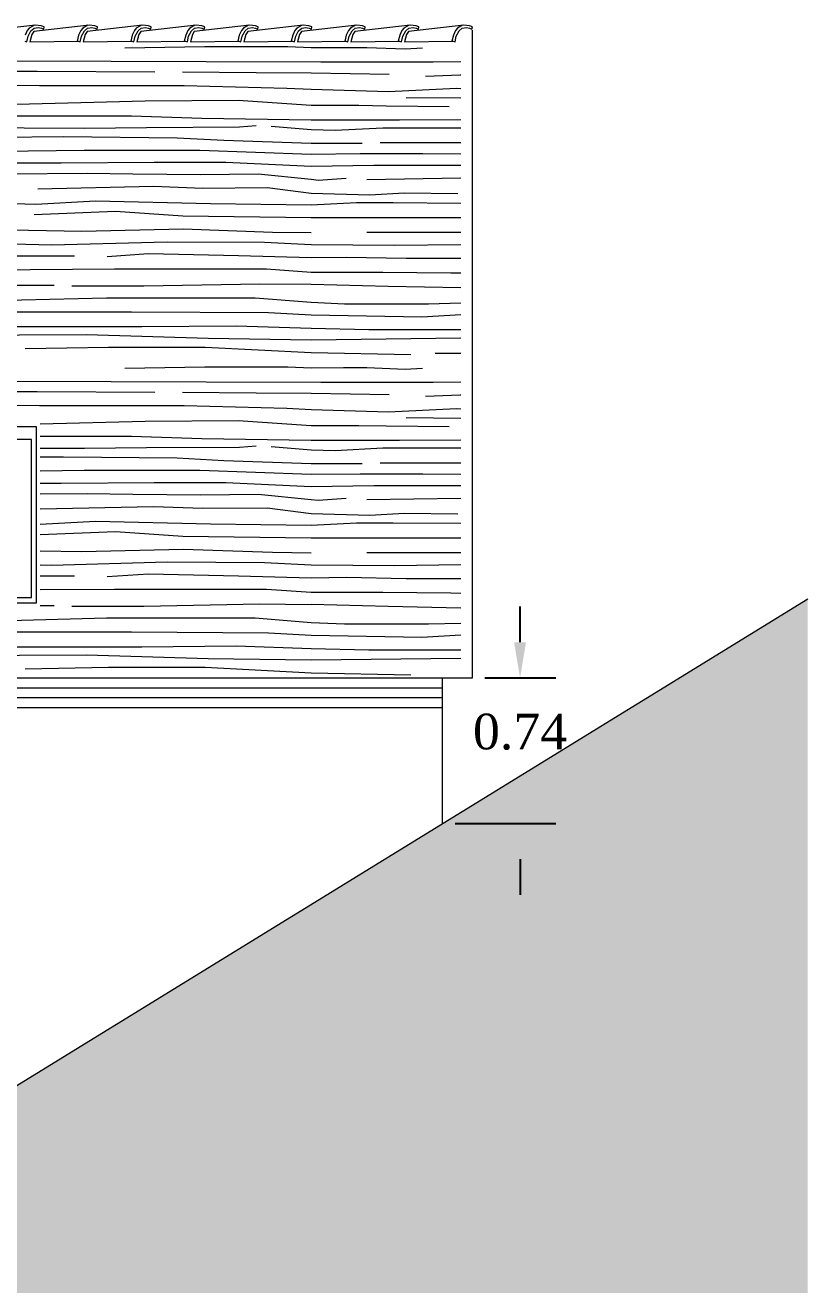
# Model space of a CAD drawing. Header units: millimetres. Extents: x -17502 to -16646, y 1856 to 2034.
# Drawn here: x -16805.66 to -16801.71, y 1870.68 to 1877.05 of the extents above; entities that cross this region are included whole.
import ezdxf

# ---------------------------------------------------------------- set-up
doc = ezdxf.new("R2010")
doc.units = ezdxf.units.MM
doc.layers.get('0').update_dxf_attribs({"lineweight": 9})
doc.layers.get('Defpoints').update_dxf_attribs({"lineweight": 9})
doc.layers.add('blocs', color=7, linetype='Continuous')
doc.layers.add('COUPE', color=7, linetype='Continuous', lineweight=9)
doc.styles.get("Standard").update_dxf_attribs({"font": 'times.ttf'})
doc.dimstyles.get("Standard").update_dxf_attribs({"dimtxt": 0.18, "dimasz": 0.18, "dimexe": 0.18, "dimexo": 0.0625, "dimgap": 0.09, "dimtad": 0, "dimtih": 1, "dimtoh": 1, "dimzin": 0, "dimdsep": 46, "dimtxsty": 'Standard', "dimcen": 0.09, "dimadec": 0, "dimazin": 0, "dimtfac": 1, "dimtofl": 0, "dimtmove": 0, "dimatfit": 3, "dimfxl": 1, "dimtolj": 1, "dimtzin": 0, "dimarcsym": 0})

# ---------------------------------------------------------------- blocks, each defined once
blk = doc.blocks.new('*D545')
at = {"color": 0, "lineweight": -2, "transparency": 16777216}
for p, q in [((-16803.1585, 1873.9297), (-16803.1585, 1874.1097)), ((-16803.337, 1873.7497), (-16802.9785, 1873.7497)), ((-16803.487, 1873.0131), (-16802.9785, 1873.0131)), ((-16803.1585, 1872.8331), (-16803.1585, 1872.6531))]:
    blk.add_line(p, q, dxfattribs=at)
at = {"color": 0, "lineweight": 9, "transparency": 16777216}
for points in [[(-16803.1885, 1873.9297), (-16803.1285, 1873.9297), (-16803.1585, 1873.7497)], [(-16803.1885, 1872.8331), (-16803.1285, 1872.8331), (-16803.1585, 1873.0131)]]:
    blk.add_solid(points, dxfattribs=at)
at = {"layer": 'Defpoints', "color": 0, "lineweight": 9, "transparency": 16777216}
for p in [(-16803.3995, 1873.7497), (-16803.5495, 1873.0131), (-16803.1585, 1873.0131)]:
    blk.add_point(p, dxfattribs=at)
at = {"color": 0, "lineweight": 9, "transparency": 16777216, "insert": (-16803.1585, 1873.4764), "char_height": 0.18, "attachment_point": 5}
blk.add_mtext('\\A1;0.74', dxfattribs=at)

msp = doc.modelspace()

# ---------------------------------------------------------------- hatches: boundary and pattern name
at = {"lineweight": 9}
msp.add_hatch(color=254, dxfattribs=at).paths.add_polyline_path([(-16825.8364, 1866.4689), (-16819.9356, 1866.6897), (-16819.9356, 1866.5115), (-16819.3756, 1866.2144), (-16819.3756, 1868.8297), (-16816.6656, 1868.8297), (-16816.6656, 1868.4639), (-16815.9827, 1868.1016), (-16815.9842, 1868.9785), (-16815.3036, 1869.1872), (-16811.7093, 1869.3931), (-16810.4215, 1869.5131), (-16809.5747, 1870.3331), (-16807.807, 1870.3931), (-16803.5495, 1873.0131), (-16801.705, 1874.1482), (-16801.705, 1865.3526), (-16825.8364, 1865.3526)])

# ---------------------------------------------------------------- linework, layer by layer
for points in [[(-16803.5495, 1873.7497), (-16803.3995, 1873.7497), (-16803.3995, 1877.0236)], [(-16819.9327, 1869.0197), (-16819.3756, 1869.0197), (-16818.3056, 1868.9797), (-16817.2942, 1868.9797), (-16816.859, 1868.9831), (-16815.3036, 1869.1872), (-16814.2623, 1869.2531), (-16811.7093, 1869.3931), (-16810.4215, 1869.5131), (-16809.5747, 1870.3331), (-16807.807, 1870.3931), (-16801.705, 1874.1482)], [(-16815.3042, 1873.7497), (-16803.5495, 1873.7497)], [(-16803.5495, 1873.0131), (-16803.5495, 1873.7497)], [(-16815.0839, 1873.6497), (-16803.5495, 1873.6497)], [(-16815.0549, 1873.6997), (-16803.5495, 1873.6997)], [(-16815.1087, 1873.5997), (-16803.5495, 1873.5997)]]:
    msp.add_lwpolyline(points, dxfattribs=at)
for points in [[(-16806.4206, 1875.0197), (-16805.6026, 1875.0197), (-16805.6026, 1874.1266), (-16806.4206, 1874.1266)], [(-16805.6266, 1874.955), (-16806.3966, 1874.955), (-16806.3966, 1874.1556), (-16805.6266, 1874.1556)]]:
    msp.add_lwpolyline(points, close=True, dxfattribs=at)
at = {"layer": 'blocs', "lineweight": 9}
for points in [[(-16805.1547, 1876.9332), (-16804.7502, 1876.9405), (-16804.3313, 1876.9405), (-16804.2135, 1876.9348)], [(-16804.2135, 1876.9348), (-16804.0511, 1876.9361), (-16803.9317, 1876.9361), (-16803.739, 1876.9281), (-16803.6505, 1876.9334)], [(-16808.0695, 1876.8691), (-16807.9786, 1876.8711), (-16807.4565, 1876.8842), (-16807.0812, 1876.8874), (-16806.5623, 1876.8809), (-16806.2982, 1876.8581), (-16805.7043, 1876.8679), (-16804.7449, 1876.8646), (-16804.165, 1876.863)], [(-16804.165, 1876.863), (-16803.5972, 1876.863), (-16803.4572, 1876.864)], [(-16806.7332, 1876.8091), (-16806.2535, 1876.8156), (-16805.5975, 1876.8156), (-16805.0036, 1876.8123)], [(-16804.8633, 1876.8123), (-16804.4913, 1876.8091), (-16804.2135, 1876.8066)], [(-16804.2135, 1876.8066), (-16803.8197, 1876.801)], [(-16803.6369, 1876.7912), (-16803.4607, 1876.7977), (-16803.4572, 1876.7978)], [(-16806.2949, 1876.7471), (-16805.5867, 1876.7439), (-16804.8557, 1876.7439), (-16804.3369, 1876.7304), (-16804.2135, 1876.7242)], [(-16804.2135, 1876.7242), (-16803.8229, 1876.7129), (-16803.4803, 1876.7292), (-16803.4572, 1876.7282)], [(-16807.1347, 1876.6589), (-16806.6419, 1876.6556), (-16806.1165, 1876.6361), (-16805.7021, 1876.6491), (-16805.0526, 1876.6654), (-16804.5827, 1876.6687), (-16804.2135, 1876.6442)], [(-16804.2135, 1876.6442), (-16803.9727, 1876.6442), (-16803.8356, 1876.641), (-16803.5158, 1876.6377)], [(-16803.7344, 1876.6834), (-16803.4572, 1876.6814)], [(-16807.7254, 1876.587), (-16807.5753, 1876.5805), (-16807.2131, 1876.5903), (-16806.4657, 1876.5837), (-16805.7739, 1876.5903), (-16805.1212, 1876.5903), (-16804.7655, 1876.5782), (-16804.2135, 1876.5691), (-16804.2135, 1876.5691)], [(-16808.1554, 1876.5271), (-16808.0405, 1876.5217), (-16807.6978, 1876.5282), (-16807.5151, 1876.538), (-16807.0256, 1876.538), (-16806.8918, 1876.5249), (-16806.4773, 1876.5249), (-16805.9691, 1876.5316), (-16805.3588, 1876.5283), (-16805.0455, 1876.5316), (-16804.5756, 1876.5349), (-16804.4908, 1876.5414)], [(-16804.4157, 1876.5381), (-16804.2135, 1876.5211)], [(-16804.2135, 1876.5691), (-16803.7671, 1876.5691), (-16803.4572, 1876.5708)], [(-16804.2135, 1876.5211), (-16804.093, 1876.5169), (-16803.8516, 1876.5299), (-16803.4572, 1876.5299)], [(-16807.6507, 1876.4761), (-16807.2624, 1876.4793), (-16806.7729, 1876.4826), (-16806.2899, 1876.4924), (-16805.7873, 1876.4826), (-16805.4642, 1876.4859), (-16804.8899, 1876.4793), (-16804.6549, 1876.4667), (-16804.2135, 1876.4516), (-16804.2135, 1876.4516)], [(-16804.2135, 1876.4516), (-16803.9565, 1876.4516)], [(-16803.8651, 1876.4549), (-16803.578, 1876.4549), (-16803.4572, 1876.4549)], [(-16806.3059, 1876.4271), (-16805.787, 1876.4108), (-16805.3595, 1876.4173), (-16804.7754, 1876.4173), (-16804.2135, 1876.3968), (-16804.2135, 1876.3968)], [(-16804.2135, 1876.3968), (-16803.9664, 1876.3994), (-16803.6499, 1876.3994), (-16803.4572, 1876.3977)], [(-16807.032, 1876.3552), (-16806.5653, 1876.352), (-16806.2553, 1876.3552), (-16805.8813, 1876.352), (-16805.4767, 1876.352), (-16805.0067, 1876.3553), (-16804.6445, 1876.3553), (-16804.2135, 1876.3353)], [(-16804.2135, 1876.3353), (-16803.8971, 1876.3406), (-16803.6164, 1876.3406), (-16803.4572, 1876.3406)], [(-16807.6748, 1876.2868), (-16807.2701, 1876.2933), (-16806.9111, 1876.2868), (-16806.4412, 1876.2868), (-16806.1247, 1876.2868), (-16805.7468, 1876.2967), (-16805.3455, 1876.3), (-16805.1138, 1876.2967), (-16804.7711, 1876.2935), (-16804.4807, 1876.2967), (-16804.2135, 1876.2701), (-16804.2135, 1876.2701)], [(-16804.2135, 1876.2701), (-16804.1777, 1876.2656), (-16804.0373, 1876.2754)], [(-16803.9329, 1876.2689), (-16803.4572, 1876.276)], [(-16805.5938, 1876.2216), (-16805.0096, 1876.2347), (-16804.7616, 1876.2249), (-16804.4353, 1876.2281), (-16804.2135, 1876.1985)], [(-16804.2135, 1876.1985), (-16803.9167, 1876.1907), (-16803.7438, 1876.2004), (-16803.4729, 1876.1972)], [(-16808.1841, 1876.1505), (-16807.753, 1876.1368), (-16807.3255, 1876.14), (-16806.9796, 1876.1661), (-16806.65, 1876.1466), (-16806.5717, 1876.1498), (-16806.1703, 1876.1596), (-16806.0496, 1876.1564), (-16805.6037, 1876.1433), (-16805.3035, 1876.1596), (-16804.7226, 1876.1466), (-16804.2135, 1876.1394)], [(-16804.2135, 1876.1394), (-16803.9851, 1876.1515), (-16803.7991, 1876.1515), (-16803.4572, 1876.1494)], [(-16805.6132, 1876.0911), (-16805.202, 1876.1074), (-16804.8627, 1876.0845), (-16804.2135, 1876.0764), (-16804.2135, 1876.0764)], [(-16804.2135, 1876.0764), (-16803.6913, 1876.0764), (-16803.4572, 1876.0764)], [(-16806.8403, 1876.0128), (-16806.4063, 1876.0193), (-16805.8222, 1876.016), (-16805.3718, 1876.0063), (-16804.8595, 1876.0193), (-16804.4091, 1876.0025), (-16804.2135, 1876.0004)], [(-16808.1841, 1875.9478), (-16808.1029, 1875.9474), (-16807.287, 1875.9507), (-16806.6875, 1875.9474), (-16806.0446, 1875.9507), (-16805.5257, 1875.9377), (-16804.9415, 1875.954), (-16804.4488, 1875.9507), (-16804.2135, 1875.9389)], [(-16804.2135, 1875.9389), (-16803.7932, 1875.9361), (-16803.4572, 1875.9402)], [(-16803.9329, 1876.0014), (-16803.4572, 1876.0014)], [(-16806.9552, 1875.8683), (-16806.6461, 1875.8721), (-16806.2067, 1875.8832), (-16805.8566, 1875.8832), (-16805.5847, 1875.8832), (-16805.4097, 1875.8832)], [(-16805.2436, 1875.8795), (-16805.035, 1875.8944), (-16804.5807, 1875.8833), (-16804.2135, 1875.874), (-16804.2135, 1875.874)], [(-16804.2135, 1875.874), (-16804.0355, 1875.8763), (-16803.7333, 1875.8703), (-16803.4666, 1875.8703), (-16803.4572, 1875.8703)], [(-16806.3427, 1875.8125), (-16805.8474, 1875.8125), (-16805.2068, 1875.8163), (-16804.4397, 1875.8163), (-16804.2135, 1875.8007)], [(-16804.2135, 1875.8007), (-16803.8513, 1875.8007), (-16803.5087, 1875.797), (-16803.4572, 1875.7965)], [(-16808.1841, 1875.7295), (-16807.7911, 1875.7342), (-16807.2287, 1875.738), (-16806.7036, 1875.7417), (-16806.2573, 1875.7343), (-16805.8328, 1875.7343), (-16805.5125, 1875.7343)], [(-16805.4231, 1875.7305), (-16805.0582, 1875.7305), (-16804.4735, 1875.7417), (-16804.2135, 1875.7395)], [(-16804.2135, 1875.7397), (-16803.8255, 1875.7299), (-16803.4572, 1875.7217)], [(-16807.8614, 1875.6635), (-16807.1873, 1875.6635), (-16806.7553, 1875.6598), (-16806.3754, 1875.671), (-16806.0265, 1875.6561), (-16805.6764, 1875.6598), (-16805.2482, 1875.671), (-16804.4959, 1875.671), (-16804.2135, 1875.6479)], [(-16804.2135, 1875.6479), (-16804.0448, 1875.6406), (-16803.6202, 1875.6406), (-16803.4572, 1875.6443)], [(-16806.1564, 1875.6002), (-16805.6537, 1875.6002), (-16805.1211, 1875.6002), (-16804.4284, 1875.5965), (-16804.2135, 1875.5836)], [(-16804.2135, 1875.5836), (-16803.654, 1875.5735), (-16803.4572, 1875.5855)], [(-16808.0519, 1875.5369), (-16807.4188, 1875.5257), (-16806.8863, 1875.5406), (-16806.2092, 1875.5295), (-16805.8108, 1875.5258), (-16805.0697, 1875.5258), (-16804.593, 1875.5295)], [(-16804.593, 1875.5295), (-16804.2135, 1875.5165)], [(-16804.2135, 1875.5165), (-16803.9225, 1875.5102), (-16803.4572, 1875.5102)], [(-16808.1841, 1875.4772), (-16807.9546, 1875.4772), (-16807.2321, 1875.4772), (-16806.4575, 1875.4772), (-16806.0265, 1875.481), (-16805.3487, 1875.4847), (-16804.7343, 1875.4661), (-16804.2135, 1875.4586)], [(-16804.2135, 1875.4586), (-16803.4572, 1875.4678)], [(-16805.6577, 1875.414), (-16805.2369, 1875.4215), (-16804.749, 1875.4215)], [(-16804.749, 1875.4215), (-16804.2135, 1875.3934)], [(-16804.2135, 1875.3934), (-16803.7096, 1875.3836)], [(-16803.5867, 1875.3911), (-16803.4572, 1875.3911)], [(-16805.1547, 1875.3147), (-16804.7502, 1875.322), (-16804.3313, 1875.322), (-16804.2135, 1875.3163)], [(-16804.2135, 1875.3163), (-16804.0511, 1875.3176), (-16803.9317, 1875.3176), (-16803.739, 1875.3096), (-16803.6505, 1875.3149)], [(-16808.1841, 1875.248), (-16807.9786, 1875.2526), (-16807.4565, 1875.2656), (-16807.0812, 1875.2689), (-16806.5623, 1875.2624), (-16806.2982, 1875.2395), (-16805.7043, 1875.2493), (-16804.7449, 1875.2461), (-16804.165, 1875.2445)], [(-16804.165, 1875.2445), (-16803.5972, 1875.2445), (-16803.4572, 1875.2455)], [(-16806.7332, 1875.1905), (-16806.2535, 1875.197), (-16805.5975, 1875.197), (-16805.0036, 1875.1938)], [(-16804.8633, 1875.1938), (-16804.4913, 1875.1905), (-16804.2135, 1875.1881)], [(-16804.2135, 1875.1881), (-16803.8197, 1875.1824)], [(-16803.6369, 1875.1726), (-16803.4607, 1875.1792), (-16803.4572, 1875.1792)], [(-16806.2949, 1875.1286), (-16805.5867, 1875.1253), (-16804.8557, 1875.1253), (-16804.3369, 1875.1119), (-16804.2135, 1875.1057)], [(-16805.5832, 1875.0336), (-16805.0526, 1875.0469), (-16804.5827, 1875.0502), (-16804.2135, 1875.0257)], [(-16804.2135, 1875.1057), (-16803.8229, 1875.0943), (-16803.4803, 1875.1107), (-16803.4572, 1875.1097)], [(-16803.7344, 1875.0649), (-16803.4572, 1875.0628)], [(-16804.2135, 1875.0257), (-16803.9727, 1875.0257), (-16803.8356, 1875.0225), (-16803.5158, 1875.0192)], [(-16805.5832, 1874.9717), (-16805.1212, 1874.9717), (-16804.7655, 1874.9597), (-16804.2135, 1874.9506), (-16804.2135, 1874.9506)], [(-16805.5832, 1874.911), (-16805.3588, 1874.9098), (-16805.0455, 1874.9131), (-16804.5756, 1874.9163), (-16804.4908, 1874.9228)], [(-16804.2135, 1874.9506), (-16803.7671, 1874.9506), (-16803.4572, 1874.9523)], [(-16805.5832, 1874.8661), (-16805.4642, 1874.8673), (-16804.8899, 1874.8608), (-16804.6549, 1874.8482), (-16804.2135, 1874.8331), (-16804.2135, 1874.8331)], [(-16804.4157, 1874.9196), (-16804.2135, 1874.9025)], [(-16804.2135, 1874.9025), (-16804.093, 1874.8983), (-16803.8516, 1874.9114), (-16803.4572, 1874.9114)], [(-16805.5832, 1874.7954), (-16805.3595, 1874.7988), (-16804.7754, 1874.7988), (-16804.2135, 1874.7782), (-16804.2135, 1874.7782)], [(-16804.2135, 1874.8331), (-16803.9565, 1874.8331)], [(-16803.8651, 1874.8364), (-16803.578, 1874.8364), (-16803.4572, 1874.8364)], [(-16805.5832, 1874.7335), (-16805.4767, 1874.7335), (-16805.0067, 1874.7367), (-16804.6445, 1874.7367), (-16804.2135, 1874.7167)], [(-16804.2135, 1874.7782), (-16803.9664, 1874.7809), (-16803.6499, 1874.7809), (-16803.4572, 1874.7792)], [(-16805.5832, 1874.6795), (-16805.3455, 1874.6815), (-16805.1138, 1874.6782), (-16804.7711, 1874.6749), (-16804.4807, 1874.6782), (-16804.2135, 1874.6516), (-16804.2135, 1874.6516)], [(-16804.2135, 1874.7167), (-16803.8971, 1874.7221), (-16803.6164, 1874.7221), (-16803.4572, 1874.7221)], [(-16805.5832, 1874.6033), (-16805.0096, 1874.6161), (-16804.7616, 1874.6064), (-16804.4353, 1874.6096), (-16804.2135, 1874.5799)], [(-16804.2135, 1874.6516), (-16804.1777, 1874.6471), (-16804.0373, 1874.6569)], [(-16803.9329, 1874.6504), (-16803.4572, 1874.6575)], [(-16805.5832, 1874.5259), (-16805.3035, 1874.5411), (-16804.7226, 1874.528), (-16804.2135, 1874.5208)], [(-16804.2135, 1874.5799), (-16803.9167, 1874.5721), (-16803.7438, 1874.5819), (-16803.4729, 1874.5786)], [(-16805.5832, 1874.4737), (-16805.202, 1874.4889), (-16804.8627, 1874.466), (-16804.2135, 1874.4579), (-16804.2135, 1874.4579)], [(-16804.2135, 1874.5208), (-16803.9851, 1874.533), (-16803.7991, 1874.533), (-16803.4572, 1874.5309)], [(-16804.2135, 1874.4579), (-16803.6913, 1874.4579), (-16803.4572, 1874.4579)], [(-16805.5832, 1874.3923), (-16805.3718, 1874.3877), (-16804.8595, 1874.4008), (-16804.4091, 1874.384), (-16804.2135, 1874.3819)], [(-16803.9329, 1874.3829), (-16803.4572, 1874.3829)], [(-16805.5832, 1874.3206), (-16805.5257, 1874.3191), (-16804.9415, 1874.3354), (-16804.4488, 1874.3322), (-16804.2135, 1874.3204)], [(-16804.2135, 1874.3204), (-16803.7932, 1874.3176), (-16803.4572, 1874.3217)], [(-16805.5832, 1874.2647), (-16805.4097, 1874.2647)], [(-16805.2436, 1874.261), (-16805.035, 1874.2759), (-16804.5807, 1874.2647), (-16804.2135, 1874.2555), (-16804.2135, 1874.2555)], [(-16804.2135, 1874.2555), (-16804.0355, 1874.2577), (-16803.7333, 1874.2518), (-16803.4666, 1874.2518), (-16803.4572, 1874.2518)], [(-16805.5832, 1874.1955), (-16805.2068, 1874.1977), (-16804.4397, 1874.1977), (-16804.2135, 1874.1822)], [(-16804.2135, 1874.1822), (-16803.8513, 1874.1822), (-16803.5087, 1874.1785), (-16803.4572, 1874.178)], [(-16805.5832, 1874.1157), (-16805.5125, 1874.1157)], [(-16805.4231, 1874.112), (-16805.0582, 1874.112), (-16804.4735, 1874.1232), (-16804.2135, 1874.1209)], [(-16804.2135, 1874.1212), (-16803.8255, 1874.1113), (-16803.4572, 1874.1032)], [(-16807.8614, 1874.045), (-16807.1873, 1874.045), (-16806.7553, 1874.0413), (-16806.3754, 1874.0525), (-16806.0265, 1874.0376), (-16805.6764, 1874.0413), (-16805.2482, 1874.0525), (-16804.4959, 1874.0525), (-16804.2135, 1874.0294)], [(-16804.2135, 1874.0294), (-16804.0448, 1874.022), (-16803.6202, 1874.022), (-16803.4572, 1874.0257)], [(-16806.1564, 1873.9817), (-16805.6537, 1873.9817), (-16805.1211, 1873.9817), (-16804.4284, 1873.9779), (-16804.2135, 1873.9651)], [(-16804.2135, 1873.9651), (-16803.654, 1873.955), (-16803.4572, 1873.967)], [(-16808.0519, 1873.9184), (-16807.4188, 1873.9072), (-16806.8863, 1873.9221), (-16806.2092, 1873.9109), (-16805.8108, 1873.9072), (-16805.0697, 1873.9072), (-16804.593, 1873.9109)], [(-16804.593, 1873.9109), (-16804.2135, 1873.8979)], [(-16809.7209, 1873.8482), (-16808.8558, 1873.8587), (-16807.9546, 1873.8587), (-16807.2321, 1873.8587), (-16806.4575, 1873.8587), (-16806.0265, 1873.8625), (-16805.3487, 1873.8662), (-16804.7343, 1873.8476), (-16804.2135, 1873.8401)], [(-16804.2135, 1873.8979), (-16803.9225, 1873.8917), (-16803.4572, 1873.8917)], [(-16804.2135, 1873.8401), (-16803.4572, 1873.8493)], [(-16805.6577, 1873.7955), (-16805.2369, 1873.8029), (-16804.749, 1873.8029)], [(-16804.749, 1873.8029), (-16804.2135, 1873.7748)], [(-16804.2135, 1873.7748), (-16803.7096, 1873.7651)]]:
    msp.add_lwpolyline(points, dxfattribs=at)
at = {"layer": 'COUPE', "color": 7, "linetype": 'Continuous', "lineweight": 9}
for p, q in [((-16805.606, 1877.0481), (-16805.8855, 1877.017)), ((-16805.6476, 1877.0206), (-16805.6586, 1876.9985)), ((-16805.6377, 1877.0326), (-16805.6476, 1877.0206)), ((-16805.6116, 1877.0481), (-16805.6377, 1877.0326)), ((-16805.6289, 1877.0199), (-16805.6135, 1877.0324)), ((-16805.3356, 1877.0481), (-16805.6151, 1877.017)), ((-16805.6135, 1877.0324), (-16805.592, 1877.037)), ((-16805.5768, 1877.0456), (-16805.606, 1877.0481)), ((-16805.592, 1877.037), (-16805.5765, 1877.0339)), ((-16805.5627, 1877.0399), (-16805.5768, 1877.0456)), ((-16805.5765, 1877.0339), (-16805.5647, 1877.0287)), ((-16805.5647, 1877.0287), (-16805.5627, 1877.0399)), ((-16805.3773, 1877.0206), (-16805.3882, 1876.9985)), ((-16805.3674, 1877.0326), (-16805.3773, 1877.0206)), ((-16805.3413, 1877.0481), (-16805.3674, 1877.0326)), ((-16805.3585, 1877.0199), (-16805.3431, 1877.0324)), ((-16805.0652, 1877.0481), (-16805.3447, 1877.017)), ((-16805.3431, 1877.0324), (-16805.3216, 1877.037)), ((-16805.3065, 1877.0456), (-16805.3356, 1877.0481)), ((-16805.3216, 1877.037), (-16805.3061, 1877.0339)), ((-16805.2923, 1877.0399), (-16805.3065, 1877.0456)), ((-16805.3061, 1877.0339), (-16805.2943, 1877.0287)), ((-16805.2943, 1877.0287), (-16805.2923, 1877.0399)), ((-16805.1069, 1877.0206), (-16805.1178, 1876.9985)), ((-16805.097, 1877.0326), (-16805.1069, 1877.0206)), ((-16805.0709, 1877.0481), (-16805.097, 1877.0326)), ((-16805.0881, 1877.0199), (-16805.0727, 1877.0324)), ((-16804.7948, 1877.0481), (-16805.0743, 1877.017)), ((-16805.0727, 1877.0324), (-16805.0512, 1877.037)), ((-16805.0361, 1877.0456), (-16805.0652, 1877.0481)), ((-16805.0512, 1877.037), (-16805.0357, 1877.0339)), ((-16805.0219, 1877.0399), (-16805.0361, 1877.0456)), ((-16805.0357, 1877.0339), (-16805.0239, 1877.0287)), ((-16805.0239, 1877.0287), (-16805.0219, 1877.0399)), ((-16804.8365, 1877.0206), (-16804.8474, 1876.9985)), ((-16804.8266, 1877.0326), (-16804.8365, 1877.0206)), ((-16804.8005, 1877.0481), (-16804.8266, 1877.0326)), ((-16804.8177, 1877.0199), (-16804.8023, 1877.0324)), ((-16804.5244, 1877.0481), (-16804.8039, 1877.017)), ((-16804.8023, 1877.0324), (-16804.7808, 1877.037)), ((-16804.7657, 1877.0456), (-16804.7948, 1877.0481)), ((-16804.7808, 1877.037), (-16804.7653, 1877.0339)), ((-16804.7515, 1877.0399), (-16804.7657, 1877.0456)), ((-16804.7653, 1877.0339), (-16804.7535, 1877.0287)), ((-16804.7535, 1877.0287), (-16804.7515, 1877.0399)), ((-16804.5661, 1877.0206), (-16804.577, 1876.9985)), ((-16804.5562, 1877.0326), (-16804.5661, 1877.0206)), ((-16804.5301, 1877.0481), (-16804.5562, 1877.0326)), ((-16804.5473, 1877.0199), (-16804.5319, 1877.0324)), ((-16804.254, 1877.0481), (-16804.5335, 1877.017)), ((-16804.5319, 1877.0324), (-16804.5104, 1877.037)), ((-16804.4953, 1877.0456), (-16804.5244, 1877.0481)), ((-16804.5104, 1877.037), (-16804.4949, 1877.0339)), ((-16804.4811, 1877.0399), (-16804.4953, 1877.0456)), ((-16804.4949, 1877.0339), (-16804.4832, 1877.0287)), ((-16804.4832, 1877.0287), (-16804.4811, 1877.0399)), ((-16804.2957, 1877.0206), (-16804.3066, 1876.9985)), ((-16804.2858, 1877.0326), (-16804.2957, 1877.0206)), ((-16804.2597, 1877.0481), (-16804.2858, 1877.0326)), ((-16804.2769, 1877.0199), (-16804.2615, 1877.0324)), ((-16803.9836, 1877.0481), (-16804.2631, 1877.017)), ((-16804.2615, 1877.0324), (-16804.24, 1877.037)), ((-16804.2249, 1877.0456), (-16804.254, 1877.0481)), ((-16804.24, 1877.037), (-16804.2245, 1877.0339)), ((-16804.2107, 1877.0399), (-16804.2249, 1877.0456)), ((-16804.2245, 1877.0339), (-16804.2128, 1877.0287)), ((-16804.2128, 1877.0287), (-16804.2107, 1877.0399)), ((-16804.0253, 1877.0206), (-16804.0362, 1876.9985)), ((-16804.0154, 1877.0326), (-16804.0253, 1877.0206)), ((-16803.9893, 1877.0481), (-16804.0154, 1877.0326)), ((-16804.0065, 1877.0199), (-16803.9911, 1877.0324)), ((-16803.7132, 1877.0481), (-16803.9927, 1877.017)), ((-16803.9911, 1877.0324), (-16803.9696, 1877.037)), ((-16803.9545, 1877.0456), (-16803.9836, 1877.0481)), ((-16803.9696, 1877.037), (-16803.9541, 1877.0339)), ((-16803.9403, 1877.0399), (-16803.9545, 1877.0456)), ((-16803.9541, 1877.0339), (-16803.9424, 1877.0287)), ((-16803.9424, 1877.0287), (-16803.9403, 1877.0399)), ((-16803.7549, 1877.0206), (-16803.7658, 1876.9985)), ((-16803.745, 1877.0326), (-16803.7549, 1877.0206)), ((-16803.7189, 1877.0481), (-16803.745, 1877.0326)), ((-16803.7361, 1877.0199), (-16803.7207, 1877.0324)), ((-16803.4428, 1877.0481), (-16803.7223, 1877.017)), ((-16803.7207, 1877.0324), (-16803.6992, 1877.037)), ((-16803.6841, 1877.0456), (-16803.7132, 1877.0481)), ((-16803.6992, 1877.037), (-16803.6837, 1877.0339)), ((-16803.6699, 1877.0399), (-16803.6841, 1877.0456)), ((-16803.6837, 1877.0339), (-16803.672, 1877.0287)), ((-16803.672, 1877.0287), (-16803.6699, 1877.0399)), ((-16803.4845, 1877.0206), (-16803.4954, 1876.9985)), ((-16803.4746, 1877.0326), (-16803.4845, 1877.0206)), ((-16803.4485, 1877.0481), (-16803.4746, 1877.0326)), ((-16803.4657, 1877.0199), (-16803.4503, 1877.0324)), ((-16803.4503, 1877.0324), (-16803.4288, 1877.037)), ((-16803.4137, 1877.0456), (-16803.4428, 1877.0481)), ((-16803.4288, 1877.037), (-16803.4133, 1877.0339)), ((-16803.3995, 1877.0399), (-16803.4137, 1877.0456)), ((-16803.4133, 1877.0339), (-16803.4016, 1877.0287)), ((-16803.4016, 1877.0287), (-16803.3995, 1877.0399)), ((-16805.6605, 1876.968), (-16805.6502, 1876.9632)), ((-16805.6502, 1876.9632), (-16805.6438, 1876.9922)), ((-16805.6438, 1876.9922), (-16805.6289, 1877.0199)), ((-16805.6251, 1877.001), (-16805.635, 1876.9632)), ((-16805.635, 1876.9632), (-16805.3901, 1876.968)), ((-16805.6151, 1877.017), (-16805.6251, 1877.001)), ((-16805.3882, 1876.9985), (-16805.3958, 1876.968)), ((-16805.3901, 1876.968), (-16805.3798, 1876.9632)), ((-16805.3798, 1876.9632), (-16805.3734, 1876.9922)), ((-16805.3734, 1876.9922), (-16805.3585, 1877.0199)), ((-16805.3547, 1877.001), (-16805.3646, 1876.9632)), ((-16805.3646, 1876.9632), (-16805.1197, 1876.968)), ((-16805.3447, 1877.017), (-16805.3547, 1877.001)), ((-16805.1178, 1876.9985), (-16805.1254, 1876.968)), ((-16805.1197, 1876.968), (-16805.1094, 1876.9632)), ((-16805.1094, 1876.9632), (-16805.103, 1876.9922)), ((-16805.103, 1876.9922), (-16805.0881, 1877.0199)), ((-16805.0843, 1877.001), (-16805.0942, 1876.9632)), ((-16805.0942, 1876.9632), (-16804.8493, 1876.968)), ((-16805.0743, 1877.017), (-16805.0843, 1877.001)), ((-16804.8474, 1876.9985), (-16804.855, 1876.968)), ((-16804.8493, 1876.968), (-16804.839, 1876.9632)), ((-16804.839, 1876.9632), (-16804.8326, 1876.9922)), ((-16804.8326, 1876.9922), (-16804.8177, 1877.0199)), ((-16804.8139, 1877.001), (-16804.8238, 1876.9632)), ((-16804.8139, 1877.001), (-16804.8238, 1876.9632)), ((-16804.8238, 1876.9632), (-16804.5789, 1876.968)), ((-16804.8039, 1877.017), (-16804.8139, 1877.001)), ((-16804.8039, 1877.017), (-16804.8139, 1877.001)), ((-16804.577, 1876.9985), (-16804.5846, 1876.968)), ((-16804.5789, 1876.968), (-16804.5686, 1876.9632)), ((-16804.5686, 1876.9632), (-16804.5622, 1876.9922)), ((-16804.5622, 1876.9922), (-16804.5473, 1877.0199)), ((-16804.5435, 1877.001), (-16804.5534, 1876.9632)), ((-16804.5534, 1876.9632), (-16804.3085, 1876.968)), ((-16804.5335, 1877.017), (-16804.5435, 1877.001)), ((-16804.3066, 1876.9985), (-16804.3142, 1876.968)), ((-16804.3085, 1876.968), (-16804.2982, 1876.9632)), ((-16804.2982, 1876.9632), (-16804.2918, 1876.9922)), ((-16804.2918, 1876.9922), (-16804.2769, 1877.0199)), ((-16804.2731, 1877.001), (-16804.283, 1876.9632)), ((-16804.283, 1876.9632), (-16804.0381, 1876.968)), ((-16804.2631, 1877.017), (-16804.2731, 1877.001)), ((-16804.0362, 1876.9985), (-16804.0438, 1876.968)), ((-16804.0381, 1876.968), (-16804.0278, 1876.9632)), ((-16804.0278, 1876.9632), (-16804.0214, 1876.9922)), ((-16804.0214, 1876.9922), (-16804.0065, 1877.0199)), ((-16804.0027, 1877.001), (-16804.0126, 1876.9632)), ((-16804.0126, 1876.9632), (-16803.7677, 1876.968)), ((-16803.9927, 1877.017), (-16804.0027, 1877.001)), ((-16803.7658, 1876.9985), (-16803.7734, 1876.968)), ((-16803.7677, 1876.968), (-16803.7574, 1876.9632)), ((-16803.7574, 1876.9632), (-16803.751, 1876.9922)), ((-16803.751, 1876.9922), (-16803.7361, 1877.0199)), ((-16803.7323, 1877.001), (-16803.7422, 1876.9632)), ((-16803.7422, 1876.9632), (-16803.4973, 1876.968)), ((-16803.7223, 1877.017), (-16803.7323, 1877.001)), ((-16803.4954, 1876.9985), (-16803.503, 1876.968)), ((-16803.4973, 1876.968), (-16803.487, 1876.9632)), ((-16803.487, 1876.9632), (-16803.4806, 1876.9922)), ((-16803.4806, 1876.9922), (-16803.4657, 1877.0199))]:
    msp.add_line(p, q, dxfattribs=at)

# ---------------------------------------------------------------- dimensions: what is measured, and where the dimension line sits
at = {"lineweight": 9}
dim = msp.add_linear_dim(base=(-16803.1585, 1873.0131), p1=(-16803.3995, 1873.7497), p2=(-16803.5495, 1873.0131), angle=90, dimstyle='Standard', dxfattribs=at)
dim.commit()
dim.dimension.update_dxf_attribs({"geometry": '*D545', "text_midpoint": (-16803.1585, 1873.4764), "dimtype": 160})

doc.saveas('drawing.dxf')
